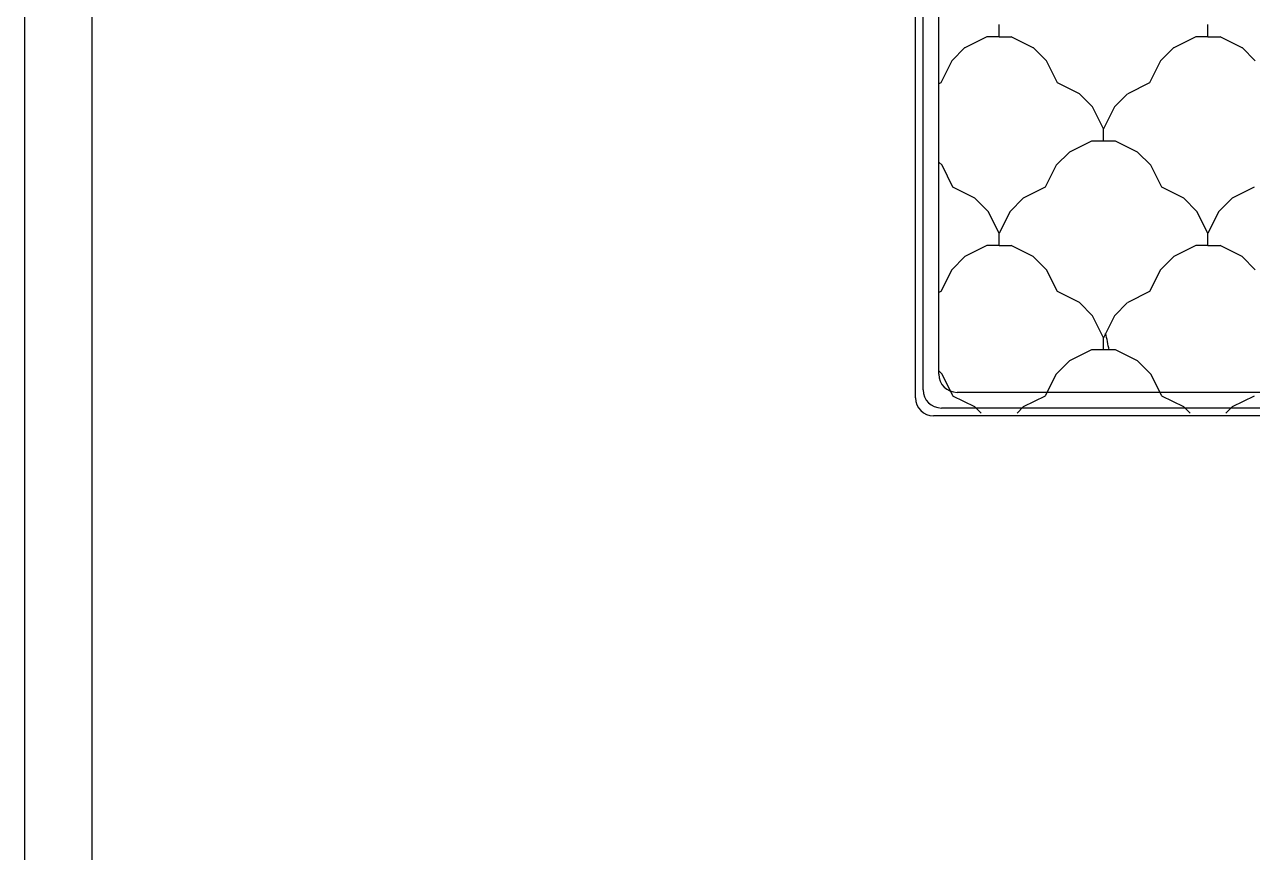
# Model space of a CAD drawing. Header units: inches. Extents: x 6 to 322, y 14 to 629.
# Drawn here: x 11.5 to 84.5, y 525.6 to 574.8 of the extents above; entities that cross this region are included whole.
import ezdxf

# ---------------------------------------------------------------- set-up
doc = ezdxf.new("R2010")
doc.units = ezdxf.units.IN
doc.header["$MEASUREMENT"] = 0
doc.linetypes.add('ACAD_ISO02W100', pattern=[15, 12, -3])

# ---------------------------------------------------------------- blocks, each defined once
blk = doc.blocks.new('A$C029D5C69')
for p, q in [((0.5252, 0.0351), (0.5252, 2.0066)), ((0.5403, 0.0502), (0.5403, 2.0066)), ((0.5706, 0.0805), (0.5706, 2.0066)), ((0.6869, 0.7325), (0.6869, 0.7559)), ((0.6869, 0.7325), (0.6869, 0.7559)), ((1.0902, 0.7325), (1.0902, 0.7559)), ((1.0902, 0.7325), (1.0902, 0.7559)), ((0.6634, 0.7324), (0.621, 0.7112)), ((0.6634, 0.7324), (0.621, 0.7112)), ((0.6869, 0.7325), (0.6634, 0.7325)), ((0.6869, 0.7325), (0.7104, 0.7325)), ((0.7528, 0.7112), (0.7104, 0.7324)), ((0.7528, 0.7112), (0.7104, 0.7324)), ((1.0668, 0.7324), (1.0244, 0.7112)), ((1.0668, 0.7324), (1.0244, 0.7112)), ((1.0902, 0.7325), (1.0668, 0.7325)), ((1.0902, 0.7325), (1.1137, 0.7325)), ((1.1561, 0.7112), (1.1137, 0.7324)), ((1.1561, 0.7112), (1.1137, 0.7324)), ((0.621, 0.7113), (0.5955, 0.6858)), ((0.7783, 0.6858), (0.7528, 0.7113)), ((1.0243, 0.7113), (0.9988, 0.6858)), ((1.1816, 0.6858), (1.1561, 0.7113)), ((0.5955, 0.6858), (0.5743, 0.6434)), ((0.7995, 0.6434), (0.7783, 0.6858)), ((0.9989, 0.6858), (0.9777, 0.6434)), ((0.5743, 0.6433), (0.5706, 0.6414)), ((0.5743, 0.6433), (0.5706, 0.6414)), ((0.8419, 0.6221), (0.7995, 0.6433)), ((0.8419, 0.6221), (0.7995, 0.6433)), ((0.9777, 0.6433), (0.9353, 0.6221)), ((0.9777, 0.6433), (0.9353, 0.6221)), ((0.8674, 0.5967), (0.8419, 0.6222)), ((0.9352, 0.6222), (0.9097, 0.5967)), ((0.8886, 0.5543), (0.8674, 0.5967)), ((0.9098, 0.5967), (0.8886, 0.5543)), ((0.8886, 0.5308), (0.8886, 0.5543)), ((0.8651, 0.5308), (0.8227, 0.5096)), ((0.8651, 0.5308), (0.8227, 0.5096)), ((0.912, 0.5308), (0.8651, 0.5308)), ((0.9544, 0.5096), (0.912, 0.5308)), ((0.9544, 0.5096), (0.912, 0.5308)), ((0.8227, 0.5096), (0.7972, 0.4841)), ((0.98, 0.4841), (0.9545, 0.5096)), ((0.5766, 0.4841), (0.5706, 0.4901)), ((0.5978, 0.4417), (0.5766, 0.4841)), ((0.7972, 0.4841), (0.776, 0.4417)), ((1.0011, 0.4417), (0.9799, 0.4841)), ((0.6402, 0.4205), (0.5978, 0.4417)), ((0.6402, 0.4205), (0.5978, 0.4417)), ((0.776, 0.4417), (0.7336, 0.4205)), ((0.776, 0.4417), (0.7336, 0.4205)), ((1.0435, 0.4205), (1.0011, 0.4417)), ((1.0435, 0.4205), (1.0011, 0.4417)), ((1.1793, 0.4417), (1.1369, 0.4205)), ((1.1793, 0.4417), (1.1369, 0.4205)), ((0.6657, 0.395), (0.6402, 0.4205)), ((0.7336, 0.4205), (0.7081, 0.395)), ((1.0691, 0.395), (1.0436, 0.4205)), ((1.1369, 0.4205), (1.1114, 0.395)), ((0.6869, 0.3526), (0.6657, 0.395)), ((0.7081, 0.395), (0.6869, 0.3526)), ((1.0902, 0.3526), (1.069, 0.395)), ((1.1114, 0.395), (1.0902, 0.3526)), ((0.6869, 0.3291), (0.6869, 0.3526)), ((0.6869, 0.3291), (0.6869, 0.3526)), ((1.0902, 0.3291), (1.0902, 0.3526)), ((1.0902, 0.3291), (1.0902, 0.3526)), ((0.6634, 0.3291), (0.621, 0.3079)), ((0.6634, 0.3291), (0.621, 0.3079)), ((0.6869, 0.3291), (0.6634, 0.3291)), ((0.6869, 0.3291), (0.7104, 0.3291)), ((0.7528, 0.3079), (0.7104, 0.3291)), ((0.7528, 0.3079), (0.7104, 0.3291)), ((1.0668, 0.3291), (1.0244, 0.3079)), ((1.0668, 0.3291), (1.0244, 0.3079)), ((1.0902, 0.3291), (1.0668, 0.3291)), ((1.0902, 0.3291), (1.1137, 0.3291)), ((1.1561, 0.3079), (1.1137, 0.3291)), ((1.1561, 0.3079), (1.1137, 0.3291)), ((0.621, 0.3079), (0.5955, 0.2824)), ((0.7783, 0.2824), (0.7528, 0.3079)), ((1.0243, 0.3079), (0.9988, 0.2824)), ((1.1816, 0.2824), (1.1561, 0.3079)), ((0.5955, 0.2824), (0.5743, 0.24)), ((0.7995, 0.24), (0.7783, 0.2824)), ((0.9989, 0.2824), (0.9777, 0.24)), ((0.5743, 0.24), (0.5706, 0.2381)), ((0.5743, 0.24), (0.5706, 0.2381)), ((0.8419, 0.2188), (0.7995, 0.24)), ((0.8419, 0.2188), (0.7995, 0.24)), ((0.9777, 0.24), (0.9353, 0.2188)), ((0.9777, 0.24), (0.9353, 0.2188)), ((0.8674, 0.1933), (0.8419, 0.2188)), ((0.9352, 0.2188), (0.9097, 0.1933)), ((0.8886, 0.1509), (0.8674, 0.1933)), ((0.9098, 0.1933), (0.8886, 0.1509)), ((0.8886, 0.1275), (0.8886, 0.1509)), ((0.8651, 0.1274), (0.8227, 0.1062)), ((0.8651, 0.1274), (0.8227, 0.1062)), ((0.912, 0.1275), (0.8651, 0.1275)), ((0.9544, 0.1062), (0.912, 0.1274)), ((0.9544, 0.1062), (0.912, 0.1274)), ((0.8227, 0.1062), (0.7972, 0.0807)), ((0.98, 0.0807), (0.9545, 0.1062)), ((0.5766, 0.0807), (0.5706, 0.0868)), ((0.5978, 0.0384), (0.5766, 0.0808)), ((0.7972, 0.0808), (0.776, 0.0384)), ((1.0011, 0.0384), (0.9799, 0.0808)), ((0.6402, 0.0171), (0.5978, 0.0383)), ((0.6402, 0.0171), (0.5978, 0.0383)), ((2.0309, 0.0454), (0.6056, 0.0454)), ((0.776, 0.0383), (0.7336, 0.0171)), ((0.776, 0.0383), (0.7336, 0.0171)), ((1.0435, 0.0171), (1.0011, 0.0383)), ((1.0435, 0.0171), (1.0011, 0.0383)), ((1.1793, 0.0383), (1.1369, 0.0171)), ((1.1793, 0.0383), (1.1369, 0.0171)), ((2.0763, 0), (0.5603, 0)), ((2.0612, 0.0151), (0.5754, 0.0151)), ((0.6523, 0.005), (0.6402, 0.0171)), ((0.7336, 0.0171), (0.7215, 0.005)), ((1.0557, 0.005), (1.0436, 0.0171)), ((1.1369, 0.0171), (1.1248, 0.005))]:
    blk.add_line(p, q)
for centre, radius, start, end in [((0.2843, 0.0157), 0.6251, 10.2961, 13.2684), ((0.6056, 0.0805), 0.0351, 180, 270), ((0.5754, 0.0502), 0.0351, 180, 270), ((0.5603, 0.0351), 0.0351, 180, 270)]:
    blk.add_arc(centre, radius, start, end)

msp = doc.modelspace()

# ---------------------------------------------------------------- linework, layer by layer
msp.add_line((15.543, 615.69), (15.543, 23.69))
msp.add_lwpolyline([(11.543, 19.69), (311.543, 19.69), (311.543, 619.69), (11.543, 619.69)], close=True)

# ---------------------------------------------------------------- block references
at = {"linetype": 'ACAD_ISO02W100', "xscale": 30.77371821344093, "yscale": 30.77371821344093, "zscale": 30.77371821344093}
msp.add_blockref('A$C029D5C69', (48.336, 551.508), dxfattribs=at)

doc.saveas('drawing.dxf')
